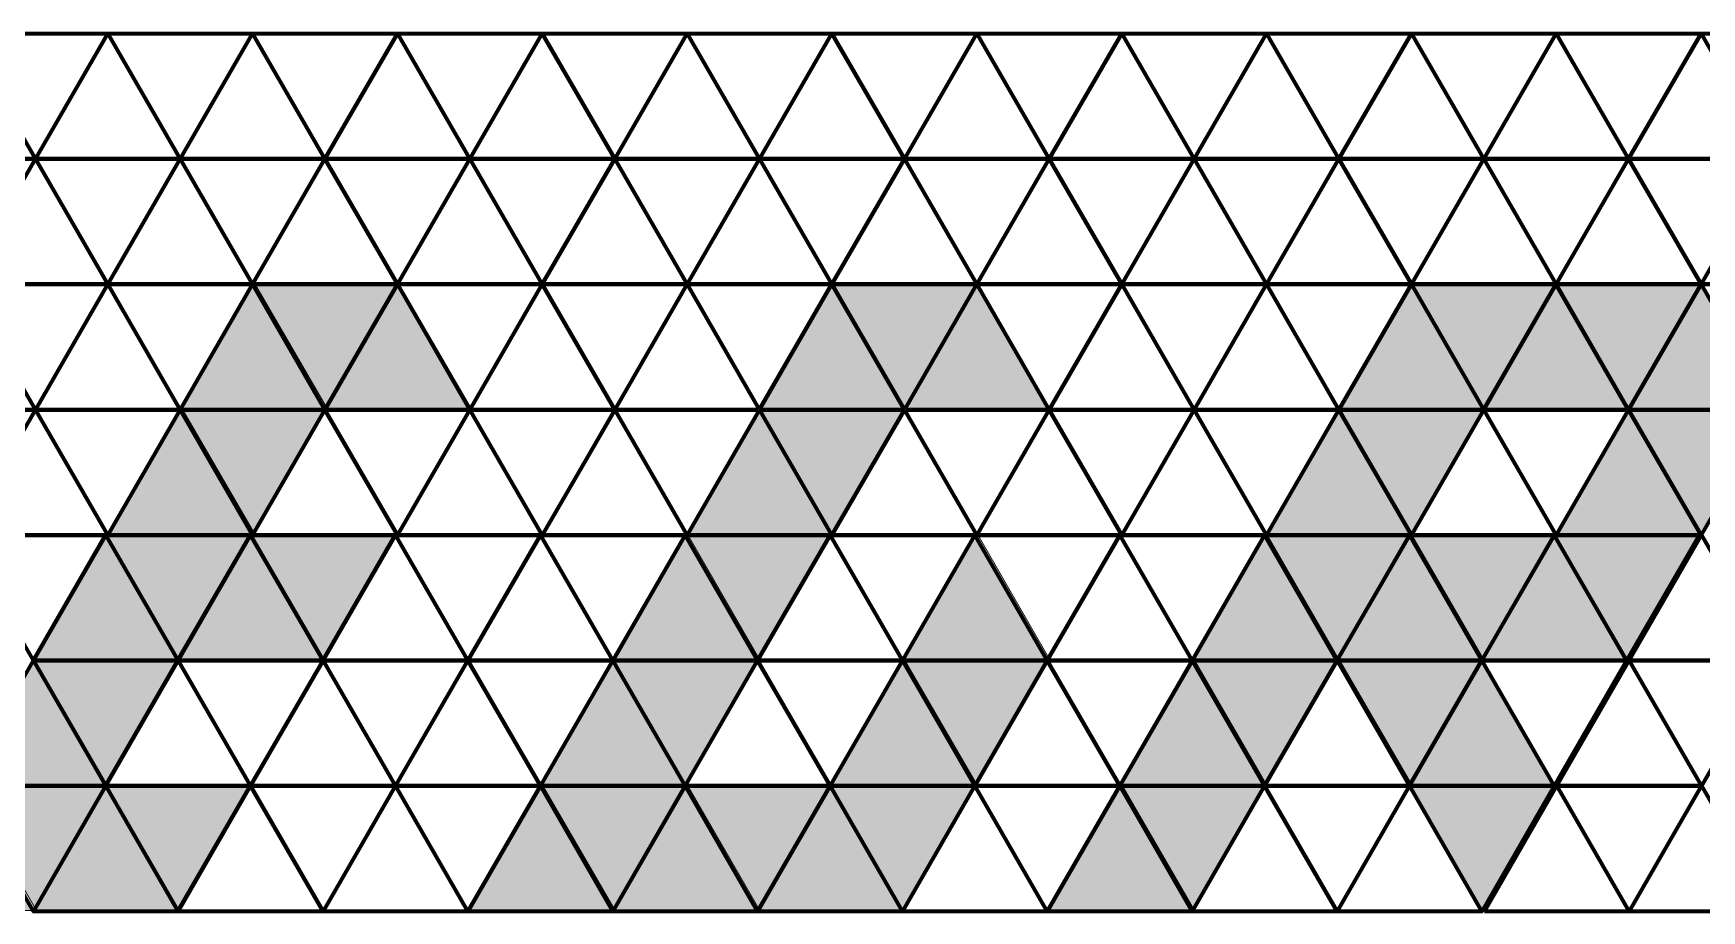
# Model space of a CAD drawing. Header units: inches. Extents: x 18 to 882, y -1167 to -33.
# Drawn here: x 564.4 to 773.3, y -626.4 to -516.6 of the extents above; entities that cross this region are included whole.
import ezdxf

# ---------------------------------------------------------------- set-up
doc = ezdxf.new("R2010")
doc.units = ezdxf.units.IN
doc.header["$MEASUREMENT"] = 0
doc.layers.add('Layer 1', color=7, linetype='Continuous')

# ---------------------------------------------------------------- blocks, each defined once
blk = doc.blocks.new('block 6')
at = {"layer": 'Layer 1', "true_color": 0xa7a9ab}
h = blk.add_hatch(color=253, dxfattribs=at)
h.dxf.hatch_style = 2
h.paths.add_polyline_path([(583.09, -563.54), (592.15, -547.84), (601.22, -563.54)])
h = blk.add_hatch(color=253, dxfattribs=at)
h.dxf.hatch_style = 2
h.paths.add_polyline_path([(609.94, -547.83), (600.87, -563.53), (591.8, -547.83)])
h = blk.add_hatch(color=253, dxfattribs=at)
h.dxf.hatch_style = 2
h.paths.add_polyline_path([(601.11, -563.54), (610.18, -547.83), (619.24, -563.54)])
h = blk.add_hatch(color=253, dxfattribs=at)
h.dxf.hatch_style = 2
h.paths.add_polyline_path([(655.15, -563.57), (664.21, -547.86), (673.28, -563.57)])
h = blk.add_hatch(color=253, dxfattribs=at)
h.dxf.hatch_style = 2
h.paths.add_polyline_path([(682.7, -547.85), (673.63, -563.56), (664.57, -547.85)])
h = blk.add_hatch(color=253, dxfattribs=at)
h.dxf.hatch_style = 2
h.paths.add_polyline_path([(673.53, -563.56), (682.59, -547.86), (691.66, -563.56)])
h = blk.add_hatch(color=253, dxfattribs=at)
h.dxf.hatch_style = 2
h.paths.add_polyline_path([(727.93, -563.56), (737, -547.85), (746.06, -563.56)])
h = blk.add_hatch(color=253, dxfattribs=at)
h.dxf.hatch_style = 2
h.paths.add_polyline_path([(755.13, -547.84), (746.06, -563.55), (737, -547.84)])
h = blk.add_hatch(color=253, dxfattribs=at)
h.dxf.hatch_style = 2
h.paths.add_polyline_path([(745.83, -563.57), (754.9, -547.87), (763.97, -563.57)])
h = blk.add_hatch(color=253, dxfattribs=at)
h.dxf.hatch_style = 2
h.paths.add_polyline_path([(773.01, -548.09), (763.94, -563.79), (754.87, -548.09)])
h = blk.add_hatch(color=253, dxfattribs=at)
h.dxf.hatch_style = 2
h.paths.add_polyline_path([(764.34, -563.75), (773.41, -548.04), (782.48, -563.75)])
h = blk.add_hatch(color=253, dxfattribs=at)
h.dxf.hatch_style = 2
h.paths.add_polyline_path([(574.02, -579.25), (583.09, -563.55), (592.16, -579.25)])
h = blk.add_hatch(color=253, dxfattribs=at)
h.dxf.hatch_style = 2
h.paths.add_polyline_path([(600.87, -563.54), (591.8, -579.24), (582.74, -563.54)])
h = blk.add_hatch(color=253, dxfattribs=at)
h.dxf.hatch_style = 2
h.paths.add_polyline_path([(646.34, -579.27), (655.4, -563.56), (664.47, -579.27)])
h = blk.add_hatch(color=253, dxfattribs=at)
h.dxf.hatch_style = 2
h.paths.add_polyline_path([(673.54, -563.55), (664.47, -579.26), (655.4, -563.55)])
h = blk.add_hatch(color=253, dxfattribs=at)
h.dxf.hatch_style = 2
h.paths.add_polyline_path([(718.86, -579.26), (727.93, -563.56), (737, -579.26)])
h = blk.add_hatch(color=253, dxfattribs=at)
h.dxf.hatch_style = 2
h.paths.add_polyline_path([(746.06, -563.55), (737, -579.25), (727.93, -563.55)])
h = blk.add_hatch(color=253, dxfattribs=at)
h.dxf.hatch_style = 2
h.paths.add_polyline_path([(755.14, -579.27), (764.21, -563.56), (773.28, -579.27)])
h = blk.add_hatch(color=253, dxfattribs=at)
h.dxf.hatch_style = 2
h.paths.add_polyline_path([(782.48, -563.75), (773.41, -579.46), (764.34, -563.75)])
h = blk.add_hatch(color=253, dxfattribs=at)
h.dxf.hatch_style = 2
h.paths.add_polyline_path([(564.25, -594.97), (573.32, -579.26), (582.38, -594.97)])
h = blk.add_hatch(color=253, dxfattribs=at)
h.dxf.hatch_style = 2
h.paths.add_polyline_path([(591.45, -579.25), (582.38, -594.96), (573.32, -579.25)])
h = blk.add_hatch(color=253, dxfattribs=at)
h.dxf.hatch_style = 2
h.paths.add_polyline_path([(582.38, -594.96), (591.45, -579.26), (600.52, -594.96)])
h = blk.add_hatch(color=253, dxfattribs=at)
h.dxf.hatch_style = 2
h.paths.add_polyline_path([(609.58, -579.25), (600.52, -594.95), (591.45, -579.25)])
h = blk.add_hatch(color=253, dxfattribs=at)
h.dxf.hatch_style = 2
h.paths.add_polyline_path([(637.27, -594.97), (646.34, -579.27), (655.4, -594.97)])
h = blk.add_hatch(color=253, dxfattribs=at)
h.dxf.hatch_style = 2
h.paths.add_polyline_path([(664.12, -579.26), (655.05, -594.96), (645.99, -579.26)])
h = blk.add_hatch(color=253, dxfattribs=at)
h.dxf.hatch_style = 2
h.paths.add_polyline_path([(673.53, -594.9), (682.59, -579.19), (691.66, -594.9)])
h = blk.add_hatch(color=253, dxfattribs=at)
h.dxf.hatch_style = 2
h.paths.add_polyline_path([(709.8, -594.98), (718.86, -579.27), (727.93, -594.98)])
h = blk.add_hatch(color=253, dxfattribs=at)
h.dxf.hatch_style = 2
h.paths.add_polyline_path([(737, -579.26), (727.93, -594.97), (718.86, -579.26)])
h = blk.add_hatch(color=253, dxfattribs=at)
h.dxf.hatch_style = 2
h.paths.add_polyline_path([(727.93, -594.98), (737, -579.28), (746.06, -594.98)])
h = blk.add_hatch(color=253, dxfattribs=at)
h.dxf.hatch_style = 2
h.paths.add_polyline_path([(755.12, -579.25), (746.05, -594.95), (736.99, -579.25)])
h = blk.add_hatch(color=253, dxfattribs=at)
h.dxf.hatch_style = 2
h.paths.add_polyline_path([(745.91, -594.98), (754.98, -579.28), (764.05, -594.98)])
h = blk.add_hatch(color=253, dxfattribs=at)
h.dxf.hatch_style = 2
h.paths.add_polyline_path([(772.92, -579.28), (763.86, -594.98), (754.79, -579.28)])
h = blk.add_hatch(color=253, dxfattribs=at)
h.dxf.hatch_style = 2
h.paths.add_polyline_path([(555.53, -610.66), (564.6, -594.95), (573.67, -610.66)])
h = blk.add_hatch(color=253, dxfattribs=at)
h.dxf.hatch_style = 2
h.paths.add_polyline_path([(582.38, -594.94), (573.32, -610.64), (564.25, -594.94)])
h = blk.add_hatch(color=253, dxfattribs=at)
h.dxf.hatch_style = 2
h.paths.add_polyline_path([(627.95, -610.68), (637.01, -594.97), (646.08, -610.68)])
h = blk.add_hatch(color=253, dxfattribs=at)
h.dxf.hatch_style = 2
h.paths.add_polyline_path([(655.15, -594.96), (646.08, -610.66), (637.01, -594.96)])
h = blk.add_hatch(color=253, dxfattribs=at)
h.dxf.hatch_style = 2
h.paths.add_polyline_path([(664.46, -610.68), (673.53, -594.98), (682.59, -610.68)])
h = blk.add_hatch(color=253, dxfattribs=at)
h.dxf.hatch_style = 2
h.paths.add_polyline_path([(691.66, -594.97), (682.59, -610.67), (673.53, -594.97)])
h = blk.add_hatch(color=253, dxfattribs=at)
h.dxf.hatch_style = 2
h.paths.add_polyline_path([(700.73, -610.69), (709.8, -594.98), (718.86, -610.69)])
h = blk.add_hatch(color=253, dxfattribs=at)
h.dxf.hatch_style = 2
h.paths.add_polyline_path([(727.93, -594.97), (718.86, -610.67), (709.8, -594.97)])
h = blk.add_hatch(color=253, dxfattribs=at)
h.dxf.hatch_style = 2
h.paths.add_polyline_path([(746.07, -594.94), (737.01, -610.65), (727.94, -594.94)])
h = blk.add_hatch(color=253, dxfattribs=at)
h.dxf.hatch_style = 2
h.paths.add_polyline_path([(736.51, -610.68), (745.58, -594.98), (754.65, -610.68)])
h = blk.add_hatch(color=253, dxfattribs=at)
h.dxf.hatch_style = 2
h.paths.add_polyline_path([(546.71, -626.35), (555.78, -610.65), (564.84, -626.35)])
h = blk.add_hatch(color=253, dxfattribs=at)
h.dxf.hatch_style = 2
h.paths.add_polyline_path([(573.56, -610.64), (564.49, -626.34), (555.42, -610.64)])
h = blk.add_hatch(color=253, dxfattribs=at)
h.dxf.hatch_style = 2
h.paths.add_polyline_path([(564.6, -626.36), (573.67, -610.66), (582.74, -626.36)])
h = blk.add_hatch(color=253, dxfattribs=at)
h.dxf.hatch_style = 2
h.paths.add_polyline_path([(591.45, -610.65), (582.38, -626.35), (573.32, -610.65)])
h = blk.add_hatch(color=253, dxfattribs=at)
h.dxf.hatch_style = 2
h.paths.add_polyline_path([(619.14, -626.38), (628.2, -610.67), (637.27, -626.38)])
h = blk.add_hatch(color=253, dxfattribs=at)
h.dxf.hatch_style = 2
h.paths.add_polyline_path([(646.34, -610.67), (637.27, -626.37), (628.2, -610.67)])
h = blk.add_hatch(color=253, dxfattribs=at)
h.dxf.hatch_style = 2
h.paths.add_polyline_path([(637.27, -626.38), (646.34, -610.68), (655.4, -626.38)])
h = blk.add_hatch(color=253, dxfattribs=at)
h.dxf.hatch_style = 2
h.paths.add_polyline_path([(664.12, -610.67), (655.05, -626.37), (645.98, -610.67)])
h = blk.add_hatch(color=253, dxfattribs=at)
h.dxf.hatch_style = 2
h.paths.add_polyline_path([(655.15, -626.37), (664.21, -610.67), (673.28, -626.37)])
h = blk.add_hatch(color=253, dxfattribs=at)
h.dxf.hatch_style = 2
h.paths.add_polyline_path([(682.35, -610.66), (673.28, -626.36), (664.21, -610.66)])
h = blk.add_hatch(color=253, dxfattribs=at)
h.dxf.hatch_style = 2
h.paths.add_polyline_path([(691.66, -626.37), (700.73, -610.66), (709.8, -626.37)])
h = blk.add_hatch(color=253, dxfattribs=at)
h.dxf.hatch_style = 2
h.paths.add_polyline_path([(718.86, -610.65), (709.8, -626.36), (700.73, -610.65)])
h = blk.add_hatch(color=253, dxfattribs=at)
h.dxf.hatch_style = 2
h.paths.add_polyline_path([(754.9, -610.65), (745.83, -626.36), (736.76, -610.65)])
at = {"layer": 'Layer 1', "lineweight": 0}
for points in [[(583.09, -563.54), (592.15, -547.84), (601.22, -563.54), (583.09, -563.54)], [(609.94, -547.83), (600.87, -563.53), (591.8, -547.83), (609.94, -547.83)], [(601.11, -563.54), (610.18, -547.83), (619.24, -563.54), (601.11, -563.54)], [(655.15, -563.57), (664.21, -547.86), (673.28, -563.57), (655.15, -563.57)], [(682.7, -547.85), (673.63, -563.56), (664.57, -547.85), (682.7, -547.85)], [(673.53, -563.56), (682.59, -547.86), (691.66, -563.56), (673.53, -563.56)], [(727.93, -563.56), (737, -547.85), (746.06, -563.56), (727.93, -563.56)], [(755.13, -547.84), (746.06, -563.55), (737, -547.84), (755.13, -547.84)], [(745.83, -563.57), (754.9, -547.87), (763.97, -563.57), (745.83, -563.57)], [(773.01, -548.09), (763.94, -563.79), (754.87, -548.09), (773.01, -548.09)], [(764.34, -563.75), (773.41, -548.04), (782.48, -563.75), (764.34, -563.75)], [(574.02, -579.25), (583.09, -563.55), (592.16, -579.25), (574.02, -579.25)], [(600.87, -563.54), (591.8, -579.24), (582.74, -563.54), (600.87, -563.54)], [(646.34, -579.27), (655.4, -563.56), (664.47, -579.27), (646.34, -579.27)], [(673.54, -563.55), (664.47, -579.26), (655.4, -563.55), (673.54, -563.55)], [(718.86, -579.26), (727.93, -563.56), (737, -579.26), (718.86, -579.26)], [(746.06, -563.55), (737, -579.25), (727.93, -563.55), (746.06, -563.55)], [(755.14, -579.27), (764.21, -563.56), (773.28, -579.27), (755.14, -579.27)], [(782.48, -563.75), (773.41, -579.46), (764.34, -563.75), (782.48, -563.75)], [(564.25, -594.97), (573.32, -579.26), (582.38, -594.97), (564.25, -594.97)], [(591.45, -579.25), (582.38, -594.96), (573.32, -579.25), (591.45, -579.25)], [(582.38, -594.96), (591.45, -579.26), (600.52, -594.96), (582.38, -594.96)], [(609.58, -579.25), (600.52, -594.95), (591.45, -579.25), (609.58, -579.25)], [(637.27, -594.97), (646.34, -579.27), (655.4, -594.97), (637.27, -594.97)], [(664.12, -579.26), (655.05, -594.96), (645.99, -579.26), (664.12, -579.26)], [(673.53, -594.9), (682.59, -579.19), (691.66, -594.9), (673.53, -594.9)], [(709.8, -594.98), (718.86, -579.27), (727.93, -594.98), (709.8, -594.98)], [(737, -579.26), (727.93, -594.97), (718.86, -579.26), (737, -579.26)], [(727.93, -594.98), (737, -579.28), (746.06, -594.98), (727.93, -594.98)], [(755.12, -579.25), (746.05, -594.95), (736.99, -579.25), (755.12, -579.25)], [(745.91, -594.98), (754.98, -579.28), (764.05, -594.98), (745.91, -594.98)], [(772.92, -579.28), (763.86, -594.98), (754.79, -579.28), (772.92, -579.28)], [(555.53, -610.66), (564.6, -594.95), (573.67, -610.66), (555.53, -610.66)], [(582.38, -594.94), (573.32, -610.64), (564.25, -594.94), (582.38, -594.94)], [(627.95, -610.68), (637.01, -594.97), (646.08, -610.68), (627.95, -610.68)], [(655.15, -594.96), (646.08, -610.66), (637.01, -594.96), (655.15, -594.96)], [(664.46, -610.68), (673.53, -594.98), (682.59, -610.68), (664.46, -610.68)], [(691.66, -594.97), (682.59, -610.67), (673.53, -594.97), (691.66, -594.97)], [(700.73, -610.69), (709.8, -594.98), (718.86, -610.69), (700.73, -610.69)], [(727.93, -594.97), (718.86, -610.67), (709.8, -594.97), (727.93, -594.97)], [(746.07, -594.94), (737.01, -610.65), (727.94, -594.94), (746.07, -594.94)], [(736.51, -610.68), (745.58, -594.98), (754.65, -610.68), (736.51, -610.68)], [(546.71, -626.35), (555.78, -610.65), (564.84, -626.35), (546.71, -626.35)], [(573.56, -610.64), (564.49, -626.34), (555.42, -610.64), (573.56, -610.64)], [(564.6, -626.36), (573.67, -610.66), (582.74, -626.36), (564.6, -626.36)], [(591.45, -610.65), (582.38, -626.35), (573.32, -610.65), (591.45, -610.65)], [(619.14, -626.38), (628.2, -610.67), (637.27, -626.38), (619.14, -626.38)], [(646.34, -610.67), (637.27, -626.37), (628.2, -610.67), (646.34, -610.67)], [(637.27, -626.38), (646.34, -610.68), (655.4, -626.38), (637.27, -626.38)], [(664.12, -610.67), (655.05, -626.37), (645.98, -610.67), (664.12, -610.67)], [(655.15, -626.37), (664.21, -610.67), (673.28, -626.37), (655.15, -626.37)], [(682.35, -610.66), (673.28, -626.36), (664.21, -610.66), (682.35, -610.66)], [(691.66, -626.37), (700.73, -610.66), (709.8, -626.37), (691.66, -626.37)], [(718.86, -610.65), (709.8, -626.36), (700.73, -610.65), (718.86, -610.65)], [(754.9, -610.65), (745.83, -626.36), (736.76, -610.65), (754.9, -610.65)]]:
    blk.add_lwpolyline(points, dxfattribs=at)
blk = doc.blocks.new('block 7')
at = {"layer": 'Layer 1', "color": 179, "lineweight": 70, "true_color": 0x231f20}
for points in [[(546.56, -532.26), (555.63, -516.56), (564.7, -532.26), (546.56, -532.26)], [(573.76, -516.56), (564.7, -532.26), (555.63, -516.56), (573.76, -516.56)], [(564.7, -532.26), (573.76, -516.56), (582.83, -532.26), (564.7, -532.26)], [(591.9, -516.56), (582.83, -532.26), (573.76, -516.56), (591.9, -516.56)], [(582.83, -532.26), (591.9, -516.56), (600.96, -532.26), (582.83, -532.26)], [(610.03, -516.56), (600.96, -532.26), (591.9, -516.56), (610.03, -516.56)], [(600.96, -532.26), (610.03, -516.56), (619.1, -532.26), (600.96, -532.26)], [(628.16, -516.56), (619.1, -532.26), (610.03, -516.56), (628.16, -516.56)], [(619.1, -532.26), (628.16, -516.56), (637.23, -532.26), (619.1, -532.26)], [(646.3, -516.56), (637.23, -532.26), (628.16, -516.56), (646.3, -516.56)], [(637.23, -532.26), (646.3, -516.56), (655.37, -532.26), (637.23, -532.26)], [(664.43, -516.56), (655.37, -532.26), (646.3, -516.56), (664.43, -516.56)], [(655.37, -532.26), (664.43, -516.56), (673.5, -532.26), (655.37, -532.26)], [(682.57, -516.56), (673.5, -532.26), (664.43, -516.56), (682.57, -516.56)], [(673.5, -532.26), (682.57, -516.56), (691.63, -532.26), (673.5, -532.26)], [(700.7, -516.56), (691.63, -532.26), (682.57, -516.56), (700.7, -516.56)], [(691.63, -532.26), (700.7, -516.56), (709.77, -532.26), (691.63, -532.26)], [(718.84, -516.56), (709.77, -532.26), (700.7, -516.56), (718.84, -516.56)], [(709.77, -532.26), (718.84, -516.56), (727.9, -532.26), (709.77, -532.26)], [(736.97, -516.56), (727.9, -532.26), (718.84, -516.56), (736.97, -516.56)], [(727.9, -532.26), (736.97, -516.56), (746.04, -532.26), (727.9, -532.26)], [(755.1, -516.56), (746.04, -532.26), (736.97, -516.56), (755.1, -516.56)], [(746.04, -532.26), (755.1, -516.56), (764.17, -532.26), (746.04, -532.26)], [(773.24, -516.56), (764.17, -532.26), (755.1, -516.56), (773.24, -516.56)], [(764.17, -532.26), (773.24, -516.56), (782.3, -532.26), (764.17, -532.26)], [(791.37, -516.56), (782.3, -532.26), (773.24, -516.56), (791.37, -516.56)], [(564.7, -532.26), (555.63, -547.97), (546.56, -532.26), (564.7, -532.26)], [(555.63, -547.97), (564.7, -532.26), (573.76, -547.97), (555.63, -547.97)], [(582.83, -532.26), (573.76, -547.97), (564.7, -532.26), (582.83, -532.26)], [(573.76, -547.97), (582.83, -532.26), (591.9, -547.97), (573.76, -547.97)], [(600.96, -532.26), (591.9, -547.97), (582.83, -532.26), (600.96, -532.26)], [(591.9, -547.97), (600.96, -532.26), (610.03, -547.97), (591.9, -547.97)], [(619.1, -532.26), (610.03, -547.97), (600.96, -532.26), (619.1, -532.26)], [(610.03, -547.97), (619.1, -532.26), (628.16, -547.97), (610.03, -547.97)], [(637.23, -532.26), (628.16, -547.97), (619.1, -532.26), (637.23, -532.26)], [(628.16, -547.97), (637.23, -532.26), (646.3, -547.97), (628.16, -547.97)], [(655.37, -532.26), (646.3, -547.97), (637.23, -532.26), (655.37, -532.26)], [(646.3, -547.97), (655.37, -532.26), (664.43, -547.97), (646.3, -547.97)], [(673.5, -532.26), (664.43, -547.97), (655.37, -532.26), (673.5, -532.26)], [(664.43, -547.97), (673.5, -532.26), (682.57, -547.97), (664.43, -547.97)], [(691.63, -532.26), (682.57, -547.97), (673.5, -532.26), (691.63, -532.26)], [(682.57, -547.97), (691.63, -532.26), (700.7, -547.97), (682.57, -547.97)], [(709.77, -532.26), (700.7, -547.97), (691.63, -532.26), (709.77, -532.26)], [(700.7, -547.97), (709.77, -532.26), (718.84, -547.97), (700.7, -547.97)], [(727.9, -532.26), (718.84, -547.97), (709.77, -532.26), (727.9, -532.26)], [(718.84, -547.97), (727.9, -532.26), (736.97, -547.97), (718.84, -547.97)], [(746.04, -532.26), (736.97, -547.97), (727.9, -532.26), (746.04, -532.26)], [(736.97, -547.97), (746.04, -532.26), (755.1, -547.97), (736.97, -547.97)], [(764.17, -532.26), (755.1, -547.97), (746.04, -532.26), (764.17, -532.26)], [(755.1, -547.97), (764.17, -532.26), (773.24, -547.97), (755.1, -547.97)], [(782.3, -532.26), (773.24, -547.97), (764.17, -532.26), (782.3, -532.26)], [(773.24, -547.97), (782.3, -532.26), (791.37, -547.97), (773.24, -547.97)], [(546.56, -563.67), (555.63, -547.97), (564.7, -563.67), (546.56, -563.67)], [(573.76, -547.97), (564.7, -563.67), (555.63, -547.97), (573.76, -547.97)], [(564.7, -563.67), (573.76, -547.97), (582.83, -563.67), (564.7, -563.67)], [(591.9, -547.97), (582.83, -563.67), (573.76, -547.97), (591.9, -547.97)], [(582.83, -563.67), (591.9, -547.97), (600.96, -563.67), (582.83, -563.67)], [(610.03, -547.97), (600.96, -563.67), (591.9, -547.97), (610.03, -547.97)], [(600.96, -563.67), (610.03, -547.97), (619.1, -563.67), (600.96, -563.67)], [(628.16, -547.97), (619.1, -563.67), (610.03, -547.97), (628.16, -547.97)], [(619.1, -563.67), (628.16, -547.97), (637.23, -563.67), (619.1, -563.67)], [(646.3, -547.97), (637.23, -563.67), (628.16, -547.97), (646.3, -547.97)], [(637.23, -563.67), (646.3, -547.97), (655.37, -563.67), (637.23, -563.67)], [(664.43, -547.97), (655.37, -563.67), (646.3, -547.97), (664.43, -547.97)], [(655.37, -563.67), (664.43, -547.97), (673.5, -563.67), (655.37, -563.67)], [(682.57, -547.97), (673.5, -563.67), (664.43, -547.97), (682.57, -547.97)], [(673.5, -563.67), (682.57, -547.97), (691.63, -563.67), (673.5, -563.67)], [(700.7, -547.97), (691.63, -563.67), (682.57, -547.97), (700.7, -547.97)], [(691.63, -563.67), (700.7, -547.97), (709.77, -563.67), (691.63, -563.67)], [(718.84, -547.97), (709.77, -563.67), (700.7, -547.97), (718.84, -547.97)], [(709.77, -563.67), (718.84, -547.97), (727.9, -563.67), (709.77, -563.67)], [(736.97, -547.97), (727.9, -563.67), (718.84, -547.97), (736.97, -547.97)], [(727.9, -563.67), (736.97, -547.97), (746.04, -563.67), (727.9, -563.67)], [(755.1, -547.97), (746.04, -563.67), (736.97, -547.97), (755.1, -547.97)], [(746.04, -563.67), (755.1, -547.97), (764.17, -563.67), (746.04, -563.67)], [(773.24, -547.97), (764.17, -563.67), (755.1, -547.97), (773.24, -547.97)], [(764.17, -563.67), (773.24, -547.97), (782.3, -563.67), (764.17, -563.67)], [(791.37, -547.97), (782.3, -563.67), (773.24, -547.97), (791.37, -547.97)], [(564.7, -563.67), (555.63, -579.38), (546.56, -563.67), (564.7, -563.67)], [(555.63, -579.38), (564.7, -563.67), (573.76, -579.38), (555.63, -579.38)], [(582.83, -563.67), (573.76, -579.38), (564.7, -563.67), (582.83, -563.67)], [(573.76, -579.38), (582.83, -563.67), (591.9, -579.38), (573.76, -579.38)], [(600.96, -563.67), (591.9, -579.38), (582.83, -563.67), (600.96, -563.67)], [(591.9, -579.38), (600.96, -563.67), (610.03, -579.38), (591.9, -579.38)], [(619.1, -563.67), (610.03, -579.38), (600.96, -563.67), (619.1, -563.67)], [(610.03, -579.38), (619.1, -563.67), (628.16, -579.38), (610.03, -579.38)], [(637.23, -563.67), (628.16, -579.38), (619.1, -563.67), (637.23, -563.67)], [(628.17, -579.38), (637.23, -563.67), (646.3, -579.38), (628.17, -579.38)], [(655.37, -563.67), (646.3, -579.38), (637.23, -563.67), (655.37, -563.67)], [(646.3, -579.38), (655.37, -563.67), (664.43, -579.38), (646.3, -579.38)], [(673.5, -563.67), (664.43, -579.38), (655.37, -563.67), (673.5, -563.67)], [(664.43, -579.38), (673.5, -563.67), (682.57, -579.38), (664.43, -579.38)], [(691.63, -563.67), (682.57, -579.38), (673.5, -563.67), (691.63, -563.67)], [(682.57, -579.38), (691.63, -563.67), (700.7, -579.38), (682.57, -579.38)], [(709.77, -563.67), (700.7, -579.38), (691.63, -563.67), (709.77, -563.67)], [(700.7, -579.38), (709.77, -563.67), (718.84, -579.38), (700.7, -579.38)], [(727.9, -563.67), (718.84, -579.38), (709.77, -563.67), (727.9, -563.67)], [(718.84, -579.38), (727.9, -563.67), (736.97, -579.38), (718.84, -579.38)], [(746.04, -563.67), (736.97, -579.38), (727.9, -563.67), (746.04, -563.67)], [(736.97, -579.38), (746.04, -563.67), (755.1, -579.38), (736.97, -579.38)], [(764.17, -563.67), (755.1, -579.38), (746.04, -563.67), (764.17, -563.67)], [(755.1, -579.38), (764.17, -563.67), (773.24, -579.38), (755.1, -579.38)], [(782.3, -563.67), (773.24, -579.38), (764.17, -563.67), (782.3, -563.67)], [(573.52, -579.38), (564.45, -595.08), (555.38, -579.38), (573.52, -579.38)], [(564.45, -595.08), (573.52, -579.38), (582.58, -595.08), (564.45, -595.08)], [(591.65, -579.38), (582.58, -595.08), (573.52, -579.38), (591.65, -579.38)], [(582.58, -595.08), (591.65, -579.38), (600.72, -595.08), (582.58, -595.08)], [(609.78, -579.38), (600.72, -595.08), (591.65, -579.38), (609.78, -579.38)], [(600.72, -595.08), (609.78, -579.38), (618.85, -595.08), (600.72, -595.08)], [(627.92, -579.38), (618.85, -595.08), (609.78, -579.38), (627.92, -579.38)], [(618.85, -595.08), (627.92, -579.38), (636.99, -595.08), (618.85, -595.08)], [(646.05, -579.38), (636.99, -595.08), (627.92, -579.38), (646.05, -579.38)], [(636.99, -595.08), (646.05, -579.38), (655.12, -595.08), (636.99, -595.08)], [(664.19, -579.38), (655.12, -595.08), (646.05, -579.38), (664.19, -579.38)], [(655.12, -595.08), (664.19, -579.38), (673.25, -595.08), (655.12, -595.08)], [(682.32, -579.38), (673.25, -595.08), (664.19, -579.38), (682.32, -579.38)], [(673.25, -595.08), (682.32, -579.38), (691.39, -595.08), (673.25, -595.08)], [(700.45, -579.38), (691.39, -595.08), (682.32, -579.38), (700.45, -579.38)], [(691.39, -595.08), (700.45, -579.38), (709.52, -595.08), (691.39, -595.08)], [(718.59, -579.38), (709.52, -595.08), (700.45, -579.38), (718.59, -579.38)], [(709.52, -595.08), (718.59, -579.38), (727.66, -595.08), (709.52, -595.08)], [(736.72, -579.38), (727.65, -595.08), (718.59, -579.38), (736.72, -579.38)], [(727.66, -595.08), (736.72, -579.38), (745.79, -595.08), (727.66, -595.08)], [(754.86, -579.38), (745.79, -595.08), (736.72, -579.38), (754.86, -579.38)], [(745.79, -595.08), (754.86, -579.38), (763.92, -595.08), (745.79, -595.08)], [(772.99, -579.38), (763.92, -595.08), (754.86, -579.38), (772.99, -579.38)], [(764.24, -595.08), (773.31, -579.38), (782.38, -595.08), (764.24, -595.08)], [(555.38, -610.78), (564.45, -595.08), (573.52, -610.78), (555.38, -610.78)], [(582.58, -595.08), (573.52, -610.78), (564.45, -595.08), (582.58, -595.08)], [(573.52, -610.78), (582.58, -595.08), (591.65, -610.78), (573.52, -610.78)], [(600.72, -595.08), (591.65, -610.78), (582.58, -595.08), (600.72, -595.08)], [(591.65, -610.78), (600.72, -595.08), (609.78, -610.78), (591.65, -610.78)], [(618.85, -595.08), (609.78, -610.78), (600.72, -595.08), (618.85, -595.08)], [(609.78, -610.78), (618.85, -595.08), (627.92, -610.78), (609.78, -610.78)], [(636.99, -595.08), (627.92, -610.78), (618.85, -595.08), (636.99, -595.08)], [(627.92, -610.78), (636.99, -595.08), (646.05, -610.78), (627.92, -610.78)], [(655.12, -595.08), (646.05, -610.78), (636.99, -595.08), (655.12, -595.08)], [(646.05, -610.78), (655.12, -595.08), (664.19, -610.78), (646.05, -610.78)], [(673.25, -595.08), (664.19, -610.78), (655.12, -595.08), (673.25, -595.08)], [(664.19, -610.78), (673.25, -595.08), (682.32, -610.78), (664.19, -610.78)], [(691.39, -595.08), (682.32, -610.78), (673.25, -595.08), (691.39, -595.08)], [(682.32, -610.78), (691.39, -595.08), (700.45, -610.78), (682.32, -610.78)], [(709.52, -595.08), (700.45, -610.78), (691.39, -595.08), (709.52, -595.08)], [(700.45, -610.78), (709.52, -595.08), (718.59, -610.78), (700.45, -610.78)], [(727.66, -595.08), (718.59, -610.78), (709.52, -595.08), (727.66, -595.08)], [(718.59, -610.78), (727.66, -595.08), (736.72, -610.78), (718.59, -610.78)], [(745.79, -595.08), (736.72, -610.78), (727.66, -595.08), (745.79, -595.08)], [(736.72, -610.78), (745.79, -595.08), (754.86, -610.78), (736.72, -610.78)], [(763.92, -595.08), (754.86, -610.78), (745.79, -595.08), (763.92, -595.08)], [(755.18, -610.78), (764.24, -595.08), (773.31, -610.78), (755.18, -610.78)], [(782.38, -595.08), (773.31, -610.78), (764.24, -595.08), (782.38, -595.08)], [(573.52, -610.78), (564.45, -626.49), (555.38, -610.78), (573.52, -610.78)], [(564.45, -626.49), (573.52, -610.78), (582.58, -626.49), (564.45, -626.49)], [(591.65, -610.78), (582.58, -626.49), (573.52, -610.78), (591.65, -610.78)], [(582.58, -626.49), (591.65, -610.78), (600.72, -626.49), (582.58, -626.49)], [(609.78, -610.78), (600.72, -626.49), (591.65, -610.78), (609.78, -610.78)], [(600.72, -626.49), (609.78, -610.78), (618.85, -626.49), (600.72, -626.49)], [(627.92, -610.78), (618.85, -626.49), (609.78, -610.78), (627.92, -610.78)], [(618.85, -626.49), (627.92, -610.78), (636.99, -626.49), (618.85, -626.49)], [(646.05, -610.78), (636.99, -626.49), (627.92, -610.78), (646.05, -610.78)], [(636.99, -626.49), (646.05, -610.78), (655.12, -626.49), (636.99, -626.49)], [(664.19, -610.78), (655.12, -626.49), (646.05, -610.78), (664.19, -610.78)], [(655.12, -626.49), (664.19, -610.78), (673.25, -626.49), (655.12, -626.49)], [(682.32, -610.78), (673.25, -626.49), (664.19, -610.78), (682.32, -610.78)], [(673.25, -626.49), (682.32, -610.78), (691.39, -626.49), (673.25, -626.49)], [(700.45, -610.78), (691.39, -626.49), (682.32, -610.78), (700.45, -610.78)], [(691.39, -626.49), (700.45, -610.78), (709.52, -626.49), (691.39, -626.49)], [(718.59, -610.78), (709.52, -626.49), (700.45, -610.78), (718.59, -610.78)], [(709.52, -626.49), (718.59, -610.78), (727.66, -626.49), (709.52, -626.49)], [(736.72, -610.78), (727.66, -626.49), (718.59, -610.78), (736.72, -610.78)], [(727.66, -626.49), (736.72, -610.78), (745.79, -626.49), (727.66, -626.49)], [(754.86, -610.78), (745.79, -626.49), (736.72, -610.78), (754.86, -610.78)], [(746.11, -626.49), (755.18, -610.78), (764.24, -626.49), (746.11, -626.49)], [(773.31, -610.78), (764.24, -626.49), (755.18, -610.78), (773.31, -610.78)], [(764.24, -626.49), (773.31, -610.78), (782.38, -626.49), (764.24, -626.49)]]:
    blk.add_lwpolyline(points, dxfattribs=at)
blk = doc.blocks.new('block 5')
at = {"layer": 'Layer 1'}
for name in ['block 7', 'block 6']:
    blk.add_blockref(name, (0, 0), dxfattribs=at)

msp = doc.modelspace()

# ---------------------------------------------------------------- block references
at = {"layer": 'Layer 1'}
msp.add_blockref('block 5', (0, 0), dxfattribs=at)

doc.saveas('drawing.dxf')
